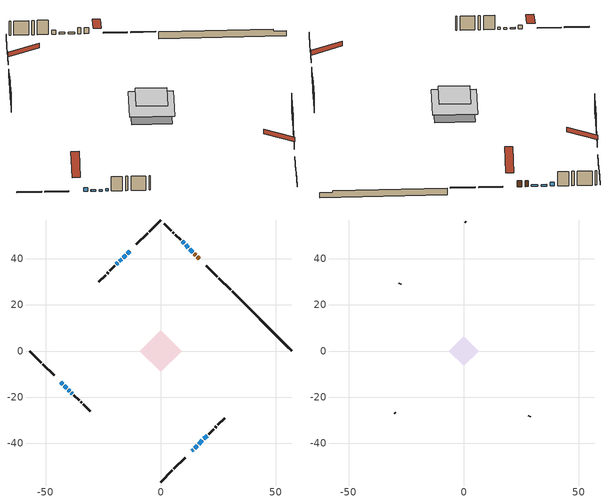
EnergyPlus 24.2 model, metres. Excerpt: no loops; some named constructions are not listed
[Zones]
conditioned space
 floor outside (Floor1 construction): -0.61,0 0,0.61 0.61,0 0,-0.61 z0.43
 floor adiabatic (AdiabaticFloorConstruction): -9.1,0 0,9.1 9.1,0 0,-9.1 z2.87
 floor foundation (Slab1 construction): -6.47,1.72 -1.72,6.47 6.47,-1.72 1.72,-6.47 z-1.86
 wall outside (RimJoist1 construction): 0,-56.86 5.06,-51.8 / -56.86,0 -51.8,-5.06 / 0,56.86 -5.06,51.8 / 30.34,26.52 25.28,31.58 z0.43:0.73
 wall outside (RimJoist2 construction): 5.72,-51.14 10.57,-46.29 / -51.14,-5.72 -46.29,-10.57 / -5.72,51.14 -10.57,46.29 / 24.62,32.24 19.77,37.09 z0.43:0.73
 wall outside (AdiabaticWallConstruction 1): 16.8,40.06 15.85,41.01 / 15.2,41.67 14.57,42.3 z0.43:2.46
 wall outside (AdiabaticWallConstruction): 13.54,-43.32 14.05,-42.81 / -13.54,43.32 -14.58,42.28 / 14.7,-42.16 15.75,-41.11 / -43.32,-13.54 -42.46,-14.4 z0.43:1.65; 13.91,42.95 12.62,44.25 / -41.81,-15.06 -40.8,-16.07 / -40.14,-16.72 -39.49,-17.37 z0.43:0.94; 11.96,44.9 10.77,46.09 z0.43:0.99; -15.24,41.63 -16.28,40.58 z0.43:2.51; 16.4,-40.46 18.09,-38.77 / 18.75,-38.11 20.08,-36.78 z0.43:2.46; -38.84,-18.02 -38.33,-18.53 z0.43:1.14; 10.12,46.74 9.25,47.61 z0.43:1.75; -16.93,39.93 -17.98,38.89 z0.43:1.7; -18.63,38.23 -19.24,37.62 z0.43:1.96
 wall outside (Wall1 construction): 20.73,-36.13 22.97,-33.9 / -37.68,-19.18 -35.45,-21.42 / -19.9,36.96 -22.13,34.73 / 8.6,48.26 6.37,50.5 z0.43:5.31
 wall outside (Wall2 construction): 23.62,-33.24 24.1,-32.76 / -34.79,-22.07 -34.31,-22.55 / -22.79,34.07 -23.26,33.6 / 5.71,51.15 5.24,51.63 z0.43:5.31
 wall outside (Wall3 construction): 24.75,-32.11 27.72,-29.14 / -33.66,-23.2 -30.69,-26.17 / -23.92,32.94 -26.89,29.97 / 4.58,52.28 1.61,55.25 z0.43:5.31
 wall foundation (FoundationWall1 construction): 31,25.86,-1.86 31,25.86,0.43 54.28,2.59,0.43 54.28,2.59,-0.15 56.86,0,-0.15 56.86,0,-1.86
 window (WindowConstruction 11): 13.54,-43.32 14.05,-42.81 z0.43:1.65
 window (WindowConstruction 8): -13.54,43.32 -14.58,42.28 z0.43:1.65
 window (WindowConstruction 9): 14.71,-42.16 15.75,-41.12 z0.43:1.65
 window (WindowConstruction 10): -43.32,-13.54 -42.46,-14.4 z0.43:1.65
 window (WindowConstruction 12): 13.91,42.95 12.62,44.24 z0.43:0.94
 window (WindowConstruction 13): -41.8,-15.06 -40.8,-16.06 z0.43:0.94
 window (WindowConstruction 14): -40.14,-16.72 -39.49,-17.37 z0.43:0.94
 window (WindowConstruction): 11.96,44.9 10.77,46.09 z0.43:0.99
 window (WindowConstruction 1): -15.24,41.63 -16.28,40.58 z0.43:2.51
 window (WindowConstruction 2): 16.4,-40.46 18.09,-38.77 z0.43:2.46
 window (WindowConstruction 3): 18.75,-38.11 20.08,-36.78 z0.43:2.46
 window (WindowConstruction 4): -38.84,-18.02 -38.33,-18.53 z0.43:1.14
 window (WindowConstruction 5): 10.12,46.74 9.26,47.61 z0.43:1.75
 window (WindowConstruction 6): -16.93,39.93 -17.98,38.89 z0.43:1.7
 window (WindowConstruction 7): -18.63,38.23 -19.24,37.62 z0.43:1.95
 door (Door): 16.8,40.06 15.85,41.01 z0.43:2.46
 door (Door 1): 15.2,41.67 14.57,42.29 z0.43:2.46
 ceiling adiabatic (AdiabaticFloorConstruction): 0,-9.1 9.1,0 0,9.1 -9.1,0 z2.87
attic - vented
 floor to conditioned space (Floor2 construction Reversed): -6.45,0 0,6.45 6.45,0 0,-6.45 z5.31
 wall outside (Wall4 construction): 28.38,-28.48 28.68,-28.19 / -30.03,-26.83 -29.74,-27.13 / -27.54,29.32 -27.84,29.02 / 0.95,55.91 0.66,56.2 z0.43:5.31
 roof outside (Roof1 construction): 12.88,-43.98,5.31 6.6,-37.7,8.27 4.95,-39.36,8.27 11.23,-45.63,5.31; -43.98,-12.88,5.31 -37.7,-6.6,8.27 -39.36,-4.95,8.27 -45.63,-11.23,5.31; -12.88,43.98,5.31 -6.6,37.7,8.27 -4.95,39.36,8.27 -11.23,45.63,5.31; 17.46,39.4,5.31 11.18,33.12,8.27 12.84,31.47,8.27 19.12,37.75,5.31
[Material] Roughness=Rough; Thermal Absorptance=0.9
Name | Thickness {m} | Conductivity {W/m-K} | Density {kg/m3} | Specific Heat {J/kg-K} | Solar Absorptance | Visible Absorptance
ceiling loosefill ins | 0.169333 | 0.0480833 | 16.02 | 1046.75 | 0.7 | 0.7
ceiling stud and cavity | 0.1397 | 0.138459 | 65.682 | 1177.47 | 0.7 | 0.7
gypsum board | 0.0127 | 0.160291 | 801 | 837.4 | 0.6 | 0.6
[Construction]
Floor2 construction: ceiling loosefill ins, ceiling stud and cavity, gypsum board
[EnergyManagementSystem:Program]
infil_program: Set p_m = 0.14; Set p_s = 0.22; Set s_m = 270; Set s_s = 370; Set z_m = 9.99744; Set z_s = 5.497618849342749; Set f_t = (((s_m/z_m)^p_m)*((z_s/s_s)^p_s)); Set Tdiff = tin_s-tout_s; Set dT = @Abs Tdiff; Set c = 0.0487; Set Cs = 0.0994; Set Cw = 0.145; Set n = 0.65; Set sft = (f_t*0.54); Set temp1 = ((c*Cw)*((sft*site_vw_s)^(2*n)))^2; Set Qinf = (((c*Cs*(dT^n))^2)+temp1)^0.5; Set Qinf = (@Max Qinf 0); Set mech_vent_house_fan_sensible_load_act = 0.0; Set mech_vent_house_fan_latent_load_act = 0.0; Set OASupInPb = out_pb_s; Set OASupInTemp = tout_s; Set OASupInW = out_wt_s; Set OASupRho = (@RhoAirFnPbTdbW OASupInPb OASupInTemp OASupInW); Set OASupCp = (@CpAirFnW OASupInW); Set OASupInEnth = (@HFnTdbW OASupInTemp OASupInW); Set ZoneTemp = tin_s; Set ZoneW = win_s; Set ZoneCp = (@CpAirFnW ZoneW); Set ZoneAirEnth = (@HFnTdbW ZoneTemp ZoneW); Set mech_vent_house_fan_cfis_act = 0.0; Set QWHV_cfis_sup = 0.0; Set QWHV_cfis_suppl_sup = 0.0; Set QWHV_cfis_suppl_exh = 0.0; Set Qrange = 0; Set Qrange = Qrange + 0.075 * mech_vent_range_fan_0_sch_s; Set Qbath = 0; Set Qbath = Qbath + 0.066 * mech_vent_bath_fan_0_sch_s; Set Qbath = Qbath + 0.066 * mech_vent_bath_fan_1_sch_s; Set Qdryer = 0; Set Qdryer = Qdryer + 0.00308 * clothes_dryer_exhaust_0_sch_s; Set QWHV_sup = 0.0; Set QWHV_exh = 0.0; Set Qsupply = QWHV_sup + QWHV_cfis_sup + QWHV_cfis_suppl_sup; Set Qexhaust = Qrange + Qbath + Qdryer + QWHV_exh + QWHV_cfis_suppl_exh; Set Qfan = (@Max Qexhaust Qsupply); Set Qducts = 0; If Qducts < 0; Set Qsupply = Qsupply - Qducts; Else; Set Qexhaust = Qexhaust + Qducts; EndIf; Set Qfan_with_ducts = (@Max Qexhaust Qsupply); Set Qimb = (@Abs (Qsupply - Qexhaust)); If Qinf + Qimb > 0; Set Qtot = Qfan_with_ducts + (Qinf^2) / (Qinf + Qimb); Else; Set Qtot = Qfan_with_ducts; EndIf; Set Qinf_adj = Qtot - Qfan; Set infil_flow_act = Qinf_adj; Set infil_program_Qinf = Qinf_adj; Set infil_program_Qfan = Qfan; Set Qload = Qfan; Set Effectiveness_Sens = 0.0; Set Effectiveness_Lat = 0.0; Set Fan_MFR = Qload * OASupRho; Set ZoneInEnth = OASupInEnth; Set ZoneInTemp = OASupInTemp; Set FanTotalToCond = Fan_MFR * (ZoneInEnth - ZoneAirEnth); Set FanSensToCond = Fan_MFR * ZoneCp * (ZoneInTemp - ZoneTemp); Set FanLatToCond = FanTotalToCond - FanSensToCond; Set mech_vent_house_fan_sensible_load_act = mech_vent_house_fan_sensible_load_act + FanSensToCond; Set mech_vent_house_fan_latent_load_act = mech_vent_house_fan_latent_load_act + FanLatToCond
total_airflows_program: Set total_infil_flow_rate = 0; Set total_mechvent_flow_rate = 0; Set total_natvent_flow_rate = 0; Set total_whf_flow_rate = 0; Set total_infil_flow_rate = total_infil_flow_rate + (infil_program_Qinf * 1); Set total_mechvent_flow_rate = total_mechvent_flow_rate + (infil_program_Qfan * 1); Set total_natvent_flow_rate = total_natvent_flow_rate + (natural_vent_program_Qnv * 1); Set total_whf_flow_rate = total_whf_flow_rate + (natural_vent_program_Qwhf * 1)
total_loads_program: Set loads_htg_tot = 0; Set loads_clg_tot = 0; If htg_load_cond > 0; Set loads_htg_tot = loads_htg_tot + (htg_load_cond - clg_load_cond) * 1.0; EndIf; Set loads_htg_tot = (@Max loads_htg_tot 0); If clg_load_cond > 0; Set loads_clg_tot = loads_clg_tot + (clg_load_cond - htg_load_cond) * 0.0; EndIf; Set loads_clg_tot = (@Max loads_clg_tot 0)
unit_heater_supply_fan_disaggregate_program: Set unit_heater_supply_fan_primary_htg = 0; If unit_heater_htg_coil_s > 0; Set unit_heater_supply_fan_primary_htg = unit_heater_supply_fan_s; EndIf
unmet_hours_program: Set htg_unmet_hours = 0; Set clg_unmet_hours = 0; Set unit_htg_unmet_hours = 0; If ((DayOfYear >= 1) && (DayOfYear <= 365)); Set unit_htg_unmet_hours = unit_htg_unmet_hours + conditioned_space_htg_unmet_s; If unit_htg_unmet_hours > htg_unmet_hours; Set htg_unmet_hours = unit_htg_unmet_hours; EndIf; EndIf
water_heater_EC_adj: If WarmupFlag == 0; Set dhw_e_cons = water_heater_energy + water_heater_on_cycle_parasitic + water_heater_off_cycle_parasitic; Set water_heater_ec_adj_act = 0.0 * dhw_e_cons / 1; EndIf
[EnergyManagementSystem:ProgramCallingManager]
component_loads_program_calling_manager: EndOfZoneTimestepAfterZoneReporting; component_loads_program
fridge_schedule_program_calling_manager: BeginZoneTimestepAfterInitHeatBalance; fridge_schedule_program
furnace_supply_fan_disaggregate_program_calling_manager: EndOfSystemTimestepBeforeHVACReporting; furnace_supply_fan_disaggregate_program
infil_program_calling_manager: BeginZoneTimestepAfterInitHeatBalance; infil_program
natural_vent_program_calling_manager: BeginZoneTimestepAfterInitHeatBalance; natural_vent_program
total_airflows_program_calling_manager: EndOfZoneTimestepAfterZoneReporting; total_airflows_program
total_loads_program_calling_manager: EndOfZoneTimestepAfterZoneReporting; total_loads_program
unit_heater_supply_fan_disaggregate_program_calling_manager: EndOfSystemTimestepBeforeHVACReporting; unit_heater_supply_fan_disaggregate_program
unmet_hours_program_calling_manager: EndOfZoneTimestepBeforeZoneReporting; unmet_hours_program
water_heater_EC_adj_ProgramManager: EndOfSystemTimestepBeforeHVACReporting; water_heater_EC_adj
[EnergyManagementSystem:OutputVariable] Type of Data in Variable=Summed
Name | EMS Variable | Update Frequency | EMS Program or Subroutine | Units
furnace supply fan disaggregate htg primary | furnace_supply_fan_primary_htg | SystemTimestep | furnace_supply_fan_disaggregate_program | J
unit heater supply fan disaggregate htg primary | unit_heater_supply_fan_primary_htg | SystemTimestep | unit_heater_supply_fan_disaggregate_program | J
loads_htg_tot_peakload_outvar; loads_htg_tot_annual_outvar; Energy Management System Output Variable 1; Energy Management System Output Variable 45 | loads_htg_tot | ZoneTimestep | total_loads_program | J
loads_clg_tot_peakload_outvar; loads_clg_tot_annual_outvar; Energy Management System Output Variable 2; Energy Management System Output Variable 46 | loads_clg_tot | ZoneTimestep | total_loads_program | J
htg_unmet_hours_annual_outvar; Energy Management System Output Variable 3 | htg_unmet_hours | ZoneTimestep | unmet_hours_program | hr
clg_unmet_hours_annual_outvar; Energy Management System Output Variable 4 | clg_unmet_hours | ZoneTimestep | unmet_hours_program | hr
loads_htg_roofs_annual_outvar; Energy Management System Output Variable 5 | loads_htg_roofs | ZoneTimestep | component_loads_program | J
loads_htg_ceilings_annual_outvar; Energy Management System Output Variable 6 | loads_htg_ceilings | ZoneTimestep | component_loads_program | J
loads_htg_walls_annual_outvar; Energy Management System Output Variable 7 | loads_htg_walls | ZoneTimestep | component_loads_program | J
loads_htg_rim_joists_annual_outvar; Energy Management System Output Variable 8 | loads_htg_rim_joists | ZoneTimestep | component_loads_program | J
loads_htg_foundation_walls_annual_outvar; Energy Management System Output Variable 9 | loads_htg_foundation_walls | ZoneTimestep | component_loads_program | J
loads_htg_doors_annual_outvar; Energy Management System Output Variable 10 | loads_htg_doors | ZoneTimestep | component_loads_program | J
loads_htg_windows_conduction_annual_outvar; Energy Management System Output Variable 11 | loads_htg_windows_conduction | ZoneTimestep | component_loads_program | J
loads_htg_windows_solar_annual_outvar; Energy Management System Output Variable 12 | loads_htg_windows_solar | ZoneTimestep | component_loads_program | J
loads_htg_skylights_conduction_annual_outvar; Energy Management System Output Variable 13 | loads_htg_skylights_conduction | ZoneTimestep | component_loads_program | J
loads_htg_skylights_solar_annual_outvar; Energy Management System Output Variable 14 | loads_htg_skylights_solar | ZoneTimestep | component_loads_program | J
loads_htg_floors_annual_outvar; Energy Management System Output Variable 15 | loads_htg_floors | ZoneTimestep | component_loads_program | J
loads_htg_slabs_annual_outvar; Energy Management System Output Variable 16 | loads_htg_slabs | ZoneTimestep | component_loads_program | J
loads_htg_internal_mass_annual_outvar; Energy Management System Output Variable 17 | loads_htg_internal_mass | ZoneTimestep | component_loads_program | J
loads_htg_infil_annual_outvar; Energy Management System Output Variable 18 | loads_htg_infil | ZoneTimestep | component_loads_program | J
loads_htg_natvent_annual_outvar; Energy Management System Output Variable 19 | loads_htg_natvent | ZoneTimestep | component_loads_program | J
loads_htg_mechvent_annual_outvar; Energy Management System Output Variable 20 | loads_htg_mechvent | ZoneTimestep | component_loads_program | J
loads_htg_whf_annual_outvar; Energy Management System Output Variable 21 | loads_htg_whf | ZoneTimestep | component_loads_program | J
loads_htg_ducts_annual_outvar; Energy Management System Output Variable 22 | loads_htg_ducts | ZoneTimestep | component_loads_program | J
loads_htg_intgains_annual_outvar; Energy Management System Output Variable 23 | loads_htg_intgains | ZoneTimestep | component_loads_program | J
loads_htg_lighting_annual_outvar; Energy Management System Output Variable 24 | loads_htg_lighting | ZoneTimestep | component_loads_program | J
loads_clg_roofs_annual_outvar; Energy Management System Output Variable 25 | loads_clg_roofs | ZoneTimestep | component_loads_program | J
loads_clg_ceilings_annual_outvar; Energy Management System Output Variable 26 | loads_clg_ceilings | ZoneTimestep | component_loads_program | J
loads_clg_walls_annual_outvar; Energy Management System Output Variable 27 | loads_clg_walls | ZoneTimestep | component_loads_program | J
loads_clg_rim_joists_annual_outvar; Energy Management System Output Variable 28 | loads_clg_rim_joists | ZoneTimestep | component_loads_program | J
loads_clg_foundation_walls_annual_outvar; Energy Management System Output Variable 29 | loads_clg_foundation_walls | ZoneTimestep | component_loads_program | J
loads_clg_doors_annual_outvar; Energy Management System Output Variable 30 | loads_clg_doors | ZoneTimestep | component_loads_program | J
loads_clg_windows_conduction_annual_outvar; Energy Management System Output Variable 31 | loads_clg_windows_conduction | ZoneTimestep | component_loads_program | J
loads_clg_windows_solar_annual_outvar; Energy Management System Output Variable 32 | loads_clg_windows_solar | ZoneTimestep | component_loads_program | J
loads_clg_skylights_conduction_annual_outvar; Energy Management System Output Variable 33 | loads_clg_skylights_conduction | ZoneTimestep | component_loads_program | J
loads_clg_skylights_solar_annual_outvar; Energy Management System Output Variable 34 | loads_clg_skylights_solar | ZoneTimestep | component_loads_program | J
loads_clg_floors_annual_outvar; Energy Management System Output Variable 35 | loads_clg_floors | ZoneTimestep | component_loads_program | J
loads_clg_slabs_annual_outvar; Energy Management System Output Variable 36 | loads_clg_slabs | ZoneTimestep | component_loads_program | J
loads_clg_internal_mass_annual_outvar; Energy Management System Output Variable 37 | loads_clg_internal_mass | ZoneTimestep | component_loads_program | J
loads_clg_infil_annual_outvar; Energy Management System Output Variable 38 | loads_clg_infil | ZoneTimestep | component_loads_program | J
loads_clg_natvent_annual_outvar; Energy Management System Output Variable 39 | loads_clg_natvent | ZoneTimestep | component_loads_program | J
loads_clg_mechvent_annual_outvar; Energy Management System Output Variable 40 | loads_clg_mechvent | ZoneTimestep | component_loads_program | J
loads_clg_whf_annual_outvar; Energy Management System Output Variable 41 | loads_clg_whf | ZoneTimestep | component_loads_program | J
loads_clg_ducts_annual_outvar; Energy Management System Output Variable 42 | loads_clg_ducts | ZoneTimestep | component_loads_program | J
loads_clg_intgains_annual_outvar; Energy Management System Output Variable 43 | loads_clg_intgains | ZoneTimestep | component_loads_program | J
loads_clg_lighting_annual_outvar; Energy Management System Output Variable 44 | loads_clg_lighting | ZoneTimestep | component_loads_program | J
[Schedule:Day:Interval]
interior lighting schedule day: No, 01:00, 0.108182, 04:00, 0.0901515, 05:00, 0.0991667, 06:00, 0.162273, 07:00, 0.270455, 08:00, 0.342576, 10:00, 0.369621, 11:00, 0.351591, 12:00, 0.333561, 13:00, 0.324545, 14:00, 0.31553, 15:00, 0.333561, 16:00, 0.369621, 17:00, 0.450758, 18:00, 0.585985, 19:00, 0.775303, 20:00, 0.955606, 21:00, 0.991667, 22:00, 0.712197, 23:00, 0.360606, 24:00, 0.162273
interior lighting schedule day 1: No, 01:00, 0.100909, 04:00, 0.0840909, 05:00, 0.0925, 06:00, 0.151364, 07:00, 0.252273, 08:00, 0.319545, 10:00, 0.344773, 11:00, 0.327955, 12:00, 0.311136, 13:00, 0.302727, 14:00, 0.294318, 15:00, 0.311136, 16:00, 0.344773, 17:00, 0.420455, 18:00, 0.546591, 19:00, 0.723182, 20:00, 0.891364, 21:00, 0.925, 22:00, 0.664318, 23:00, 0.336364, 24:00, 0.151364
interior lighting schedule day 2: No, 01:00, 0.0927273, 04:00, 0.0772727, 05:00, 0.085, 06:00, 0.139091, 07:00, 0.231818, 08:00, 0.293636, 10:00, 0.316818, 11:00, 0.301364, 12:00, 0.285909, 13:00, 0.278182, 14:00, 0.270455, 15:00, 0.285909, 16:00, 0.316818, 17:00, 0.386364, 18:00, 0.502273, 19:00, 0.664545, 20:00, 0.819091, 21:00, 0.85, 22:00, 0.610455, 23:00, 0.309091, 24:00, 0.139091
interior lighting schedule day 3: No, 01:00, 0.0845455, 04:00, 0.0704545, 05:00, 0.0775, 06:00, 0.126818, 07:00, 0.211364, 08:00, 0.267727, 10:00, 0.288864, 11:00, 0.274773, 12:00, 0.260682, 13:00, 0.253636, 14:00, 0.246591, 15:00, 0.260682, 16:00, 0.288864, 17:00, 0.352273, 18:00, 0.457955, 19:00, 0.605909, 20:00, 0.746818, 21:00, 0.775, 22:00, 0.556591, 23:00, 0.281818, 24:00, 0.126818
interior lighting schedule day 4: No, 01:00, 0.0763636, 04:00, 0.0636364, 05:00, 0.07, 06:00, 0.114545, 07:00, 0.190909, 08:00, 0.241818, 10:00, 0.260909, 11:00, 0.248182, 12:00, 0.235455, 13:00, 0.229091, 14:00, 0.222727, 15:00, 0.235455, 16:00, 0.260909, 17:00, 0.318182, 18:00, 0.413636, 19:00, 0.547273, 20:00, 0.674545, 21:00, 0.7, 22:00, 0.502727, 23:00, 0.254545, 24:00, 0.114545
interior lighting schedule day 5: No, 01:00, 0.0727273, 04:00, 0.0606061, 05:00, 0.0666667, 06:00, 0.109091, 07:00, 0.181818, 08:00, 0.230303, 10:00, 0.248485, 11:00, 0.236364, 12:00, 0.224242, 13:00, 0.218182, 14:00, 0.212121, 15:00, 0.224242, 16:00, 0.248485, 17:00, 0.30303, 18:00, 0.393939, 19:00, 0.521212, 20:00, 0.642424, 21:00, 0.666667, 22:00, 0.478788, 23:00, 0.242424, 24:00, 0.109091
interior lighting schedule day 6: No, 01:00, 0.0745455, 04:00, 0.0621212, 05:00, 0.0683333, 06:00, 0.111818, 07:00, 0.186364, 08:00, 0.236061, 10:00, 0.254697, 11:00, 0.242273, 12:00, 0.229848, 13:00, 0.223636, 14:00, 0.217424, 15:00, 0.229848, 16:00, 0.254697, 17:00, 0.310606, 18:00, 0.403788, 19:00, 0.534242, 20:00, 0.658485, 21:00, 0.683333, 22:00, 0.490758, 23:00, 0.248485, 24:00, 0.111818
interior lighting schedule day 7: No, 01:00, 0.08, 04:00, 0.0666667, 05:00, 0.0733333, 06:00, 0.12, 07:00, 0.2, 08:00, 0.253333, 10:00, 0.273333, 11:00, 0.26, 12:00, 0.246667, 13:00, 0.24, 14:00, 0.233333, 15:00, 0.246667, 16:00, 0.273333, 17:00, 0.333333, 18:00, 0.433333, 19:00, 0.573333, 20:00, 0.706667, 21:00, 0.733333, 22:00, 0.526667, 23:00, 0.266667, 24:00, 0.12
interior lighting schedule day 8: No, 01:00, 0.0890909, 04:00, 0.0742424, 05:00, 0.0816667, 06:00, 0.133636, 07:00, 0.222727, 08:00, 0.282121, 10:00, 0.304394, 11:00, 0.289545, 12:00, 0.274697, 13:00, 0.267273, 14:00, 0.259848, 15:00, 0.274697, 16:00, 0.304394, 17:00, 0.371212, 18:00, 0.482576, 19:00, 0.638485, 20:00, 0.78697, 21:00, 0.816667, 22:00, 0.586515, 23:00, 0.29697, 24:00, 0.133636
interior lighting schedule day 9: No, 01:00, 0.0972727, 04:00, 0.0810606, 05:00, 0.0891667, 06:00, 0.145909, 07:00, 0.243182, 08:00, 0.30803, 10:00, 0.332348, 11:00, 0.316136, 12:00, 0.299924, 13:00, 0.291818, 14:00, 0.283712, 15:00, 0.299924, 16:00, 0.332348, 17:00, 0.405303, 18:00, 0.526894, 19:00, 0.697121, 20:00, 0.859242, 21:00, 0.891667, 22:00, 0.640379, 23:00, 0.324242, 24:00, 0.145909
interior lighting schedule day 10: No, 01:00, 0.105455, 04:00, 0.0878788, 05:00, 0.0966667, 06:00, 0.158182, 07:00, 0.263636, 08:00, 0.333939, 10:00, 0.360303, 11:00, 0.342727, 12:00, 0.325152, 13:00, 0.316364, 14:00, 0.307576, 15:00, 0.325152, 16:00, 0.360303, 17:00, 0.439394, 18:00, 0.571212, 19:00, 0.755758, 20:00, 0.931515, 21:00, 0.966667, 22:00, 0.694242, 23:00, 0.351515, 24:00, 0.158182
interior lighting schedule day 11: No, 01:00, 0.109091, 04:00, 0.0909091, 05:00, 0.1, 06:00, 0.163636, 07:00, 0.272727, 08:00, 0.345455, 10:00, 0.372727, 11:00, 0.354545, 12:00, 0.336364, 13:00, 0.327273, 14:00, 0.318182, 15:00, 0.336364, 16:00, 0.372727, 17:00, 0.454545, 18:00, 0.590909, 19:00, 0.781818, 20:00, 0.963636, 21:00, 1, 22:00, 0.718182, 23:00, 0.363636, 24:00, 0.163636
interior lighting schedule default day; occupants schedule default day; clothes dryer schedule default day; cooking range schedule default day; mech vent bath fan 0 schedule default day; mech vent bath fan 1 schedule default day; mech vent range fan 0 schedule default day; misc plug loads schedule default day; general water use schedule default day; clothes dryer exhaust 0 schedule default day; cooling season schedule day; cooling season schedule day 2; cooling season schedule default day; exterior lighting schedule default day; natural vent schedule default day: No, 24:00, 0
occupants schedule day: No, 05:00, 0.426829, 06:00, 0.719512, 07:00, 1, 08:00, 0.670732, 09:00, 0.329268, 14:00, 0.170732, 15:00, 0.231707, 16:00, 0.329268, 17:00, 0.5, 18:00, 0.670732, 19:00, 0.829268, 21:00, 1, 22:00, 0.853659, 23:00, 0.646341, 24:00, 0.426829
clothes dryer schedule day; clothes dryer exhaust 0 schedule day: No, 01:00, 0.123457, 02:00, 0.0740741, 03:00, 0.0493827, 04:00, 0.0246914, 05:00, 0.0493827, 06:00, 0.0740741, 07:00, 0.197531, 08:00, 0.395062, 09:00, 0.592593, 10:00, 0.839506, 11:00, 0.962963, 12:00, 1, 13:00, 0.91358, 14:00, 0.82716, 15:00, 0.716049, 16:00, 0.753086, 17:00, 0.679012, 18:00, 0.666667, 20:00, 0.62963, 21:00, 0.641975, 22:00, 0.666667, 23:00, 0.54321, 24:00, 0.296296
cooking range schedule day: No, 05:00, 0.0597015, 06:00, 0.11194, 07:00, 0.171642, 08:00, 0.291045, 11:00, 0.343284, 12:00, 0.402985, 13:00, 0.462687, 14:00, 0.343284, 15:00, 0.291045, 16:00, 0.402985, 17:00, 0.567164, 18:00, 1, 19:00, 0.850746, 20:00, 0.432836, 21:00, 0.291045, 22:00, 0.231343, 23:00, 0.171642, 24:00, 0.11194
mech vent bath fan 0 schedule day; mech vent bath fan 1 schedule day: No, 07:00, 0, 08:00, 1, 09:00, 0.2, 24:00, 0
mech vent range fan 0 schedule day: No, 18:00, 0, 19:00, 1, 20:00, 0.2, 24:00, 0
misc plug loads schedule day: No, 06:00, 0.705882, 07:00, 0.745098, 08:00, 0.803922, 15:00, 0.823529, 16:00, 0.862745, 17:00, 0.921569, 18:00, 0.980392, 19:00, 1, 20:00, 0.980392, 21:00, 0.941176, 22:00, 0.862745, 23:00, 0.784314, 24:00, 0.72549
general water use schedule day: No, 01:00, 0.315068, 03:00, 0.287671, 04:00, 0.342466, 05:00, 0.369863, 06:00, 0.520548, 07:00, 0.60274, 08:00, 0.534247, 10:00, 0.506849, 11:00, 0.465753, 14:00, 0.479452, 15:00, 0.534247, 16:00, 0.589041, 17:00, 0.69863, 18:00, 0.876712, 19:00, 0.890411, 20:00, 0.986301, 21:00, 1, 22:00, 0.863014, 23:00, 0.616438, 24:00, 0.465753
cooling season schedule day 1: No, 24:00, 1
exterior lighting schedule day: No, 01:00, 0.566667, 03:00, 0.524167, 05:00, 0.495833, 06:00, 0.5525, 07:00, 0.623333, 08:00, 0.580833, 09:00, 0.439167, 10:00, 0.354167, 12:00, 0.34, 13:00, 0.354167, 14:00, 0.396667, 15:00, 0.425, 16:00, 0.495833, 17:00, 0.623333, 18:00, 0.793333, 19:00, 0.906667, 20:00, 0.963333, 21:00, 0.991667, 22:00, 0.920833, 23:00, 0.793333, 24:00, 0.665833
exterior lighting schedule day 1: No, 01:00, 0.528571, 03:00, 0.488929, 05:00, 0.4625, 06:00, 0.515357, 07:00, 0.581429, 08:00, 0.541786, 09:00, 0.409643, 10:00, 0.330357, 12:00, 0.317143, 13:00, 0.330357, 14:00, 0.37, 15:00, 0.396429, 16:00, 0.4625, 17:00, 0.581429, 18:00, 0.74, 19:00, 0.845714, 20:00, 0.898571, 21:00, 0.925, 22:00, 0.858929, 23:00, 0.74, 24:00, 0.621071
exterior lighting schedule day 10: No, 01:00, 0.552381, 03:00, 0.510952, 05:00, 0.483333, 06:00, 0.538571, 07:00, 0.607619, 08:00, 0.56619, 09:00, 0.428095, 10:00, 0.345238, 12:00, 0.331429, 13:00, 0.345238, 14:00, 0.386667, 15:00, 0.414286, 16:00, 0.483333, 17:00, 0.607619, 18:00, 0.773333, 19:00, 0.88381, 20:00, 0.939048, 21:00, 0.966667, 22:00, 0.897619, 23:00, 0.773333, 24:00, 0.649048
exterior lighting schedule day 11: No, 01:00, 0.571429, 03:00, 0.528571, 05:00, 0.5, 06:00, 0.557143, 07:00, 0.628571, 08:00, 0.585714, 09:00, 0.442857, 10:00, 0.357143, 12:00, 0.342857, 13:00, 0.357143, 14:00, 0.4, 15:00, 0.428571, 16:00, 0.5, 17:00, 0.628571, 18:00, 0.8, 19:00, 0.914286, 20:00, 0.971429, 21:00, 1, 22:00, 0.928571, 23:00, 0.8, 24:00, 0.671429
exterior lighting schedule day 2: No, 01:00, 0.485714, 03:00, 0.449286, 05:00, 0.425, 06:00, 0.473571, 07:00, 0.534286, 08:00, 0.497857, 09:00, 0.376429, 10:00, 0.303571, 12:00, 0.291429, 13:00, 0.303571, 14:00, 0.34, 15:00, 0.364286, 16:00, 0.425, 17:00, 0.534286, 18:00, 0.68, 19:00, 0.777143, 20:00, 0.825714, 21:00, 0.85, 22:00, 0.789286, 23:00, 0.68, 24:00, 0.570714
exterior lighting schedule day 3: No, 01:00, 0.442857, 03:00, 0.409643, 05:00, 0.3875, 06:00, 0.431786, 07:00, 0.487143, 08:00, 0.453929, 09:00, 0.343214, 10:00, 0.276786, 12:00, 0.265714, 13:00, 0.276786, 14:00, 0.31, 15:00, 0.332143, 16:00, 0.3875, 17:00, 0.487143, 18:00, 0.62, 19:00, 0.708571, 20:00, 0.752857, 21:00, 0.775, 22:00, 0.719643, 23:00, 0.62, 24:00, 0.520357
exterior lighting schedule day 4: No, 01:00, 0.4, 03:00, 0.37, 05:00, 0.35, 06:00, 0.39, 07:00, 0.44, 08:00, 0.41, 09:00, 0.31, 10:00, 0.25, 12:00, 0.24, 13:00, 0.25, 14:00, 0.28, 15:00, 0.3, 16:00, 0.35, 17:00, 0.44, 18:00, 0.56, 19:00, 0.64, 20:00, 0.68, 21:00, 0.7, 22:00, 0.65, 23:00, 0.56, 24:00, 0.47
exterior lighting schedule day 5: No, 01:00, 0.380952, 03:00, 0.352381, 05:00, 0.333333, 06:00, 0.371429, 07:00, 0.419048, 08:00, 0.390476, 09:00, 0.295238, 10:00, 0.238095, 12:00, 0.228571, 13:00, 0.238095, 14:00, 0.266667, 15:00, 0.285714, 16:00, 0.333333, 17:00, 0.419048, 18:00, 0.533333, 19:00, 0.609524, 20:00, 0.647619, 21:00, 0.666667, 22:00, 0.619048, 23:00, 0.533333, 24:00, 0.447619
exterior lighting schedule day 6: No, 01:00, 0.390476, 03:00, 0.36119, 05:00, 0.341667, 06:00, 0.380714, 07:00, 0.429524, 08:00, 0.400238, 09:00, 0.302619, 10:00, 0.244048, 12:00, 0.234286, 13:00, 0.244048, 14:00, 0.273333, 15:00, 0.292857, 16:00, 0.341667, 17:00, 0.429524, 18:00, 0.546667, 19:00, 0.624762, 20:00, 0.66381, 21:00, 0.683333, 22:00, 0.634524, 23:00, 0.546667, 24:00, 0.45881
exterior lighting schedule day 7: No, 01:00, 0.419048, 03:00, 0.387619, 05:00, 0.366667, 06:00, 0.408571, 07:00, 0.460952, 08:00, 0.429524, 09:00, 0.324762, 10:00, 0.261905, 12:00, 0.251429, 13:00, 0.261905, 14:00, 0.293333, 15:00, 0.314286, 16:00, 0.366667, 17:00, 0.460952, 18:00, 0.586667, 19:00, 0.670476, 20:00, 0.712381, 21:00, 0.733333, 22:00, 0.680952, 23:00, 0.586667, 24:00, 0.492381
exterior lighting schedule day 8: No, 01:00, 0.466667, 03:00, 0.431667, 05:00, 0.408333, 06:00, 0.455, 07:00, 0.513333, 08:00, 0.478333, 09:00, 0.361667, 10:00, 0.291667, 12:00, 0.28, 13:00, 0.291667, 14:00, 0.326667, 15:00, 0.35, 16:00, 0.408333, 17:00, 0.513333, 18:00, 0.653333, 19:00, 0.746667, 20:00, 0.793333, 21:00, 0.816667, 22:00, 0.758333, 23:00, 0.653333, 24:00, 0.548333
exterior lighting schedule day 9: No, 01:00, 0.509524, 03:00, 0.47131, 05:00, 0.445833, 06:00, 0.496786, 07:00, 0.560476, 08:00, 0.522262, 09:00, 0.394881, 10:00, 0.318452, 12:00, 0.305714, 13:00, 0.318452, 14:00, 0.356667, 15:00, 0.382143, 16:00, 0.445833, 17:00, 0.560476, 18:00, 0.713333, 19:00, 0.815238, 20:00, 0.86619, 21:00, 0.891667, 22:00, 0.827976, 23:00, 0.713333, 24:00, 0.59869
[Schedule:Week:Daily]
clothes dryer exhaust 0 schedule Week Rule - Jan1-Dec31: clothes dryer exhaust 0 schedule day, clothes dryer exhaust 0 schedule day, clothes dryer exhaust 0 schedule day, clothes dryer exhaust 0 schedule day, clothes dryer exhaust 0 schedule day, clothes dryer exhaust 0 schedule day, clothes dryer exhaust 0 schedule day, clothes dryer exhaust 0 schedule default day, clothes dryer exhaust 0 schedule default day, clothes dryer exhaust 0 schedule default day, clothes dryer exhaust 0 schedule default day, clothes dryer exhaust 0 schedule default day
cooling season schedule Week Rule - Jan1-May26: cooling season schedule day, cooling season schedule day, cooling season schedule day, cooling season schedule day, cooling season schedule day, cooling season schedule day, cooling season schedule day, cooling season schedule default day, cooling season schedule default day, cooling season schedule default day, cooling season schedule default day, cooling season schedule default day
cooling season schedule Week Rule - May27-Jun2: cooling season schedule day, cooling season schedule day, cooling season schedule day, cooling season schedule day, cooling season schedule day, cooling season schedule day 1, cooling season schedule day 1, cooling season schedule default day, cooling season schedule default day, cooling season schedule default day, cooling season schedule default day, cooling season schedule default day
cooling season schedule Week Rule - Jun3-Aug25: cooling season schedule day 1, cooling season schedule day 1, cooling season schedule day 1, cooling season schedule day 1, cooling season schedule day 1, cooling season schedule day 1, cooling season schedule day 1, cooling season schedule default day, cooling season schedule default day, cooling season schedule default day, cooling season schedule default day, cooling season schedule default day
cooling season schedule Week Rule - Aug26-Sep1: cooling season schedule day 1, cooling season schedule day 1, cooling season schedule day 1, cooling season schedule day 1, cooling season schedule day 1, cooling season schedule day 1, cooling season schedule day 2, cooling season schedule default day, cooling season schedule default day, cooling season schedule default day, cooling season schedule default day, cooling season schedule default day
cooling season schedule Week Rule - Sep2-Dec31: cooling season schedule day 2, cooling season schedule day 2, cooling season schedule day 2, cooling season schedule day 2, cooling season schedule day 2, cooling season schedule day 2, cooling season schedule day 2, cooling season schedule default day, cooling season schedule default day, cooling season schedule default day, cooling season schedule default day, cooling season schedule default day
exterior lighting schedule Week Rule - Aug5-Aug25: exterior lighting schedule day 7, exterior lighting schedule day 7, exterior lighting schedule day 7, exterior lighting schedule day 7, exterior lighting schedule day 7, exterior lighting schedule day 7, exterior lighting schedule day 7, exterior lighting schedule default day, exterior lighting schedule default day, exterior lighting schedule default day, exterior lighting schedule default day, exterior lighting schedule default day
exterior lighting schedule Week Rule - Aug26-Sep1: exterior lighting schedule day 7, exterior lighting schedule day 7, exterior lighting schedule day 7, exterior lighting schedule day 7, exterior lighting schedule day 7, exterior lighting schedule day 7, exterior lighting schedule day 8, exterior lighting schedule default day, exterior lighting schedule default day, exterior lighting schedule default day, exterior lighting schedule default day, exterior lighting schedule default day
exterior lighting schedule Week Rule - Sep2-Sep29: exterior lighting schedule day 8, exterior lighting schedule day 8, exterior lighting schedule day 8, exterior lighting schedule day 8, exterior lighting schedule day 8, exterior lighting schedule day 8, exterior lighting schedule day 8, exterior lighting schedule default day, exterior lighting schedule default day, exterior lighting schedule default day, exterior lighting schedule default day, exterior lighting schedule default day
exterior lighting schedule Week Rule - Sep30-Oct6: exterior lighting schedule day 8, exterior lighting schedule day 9, exterior lighting schedule day 9, exterior lighting schedule day 9, exterior lighting schedule day 9, exterior lighting schedule day 9, exterior lighting schedule day 9, exterior lighting schedule default day, exterior lighting schedule default day, exterior lighting schedule default day, exterior lighting schedule default day, exterior lighting schedule default day
exterior lighting schedule Week Rule - Oct7-Oct27: exterior lighting schedule day 9, exterior lighting schedule day 9, exterior lighting schedule day 9, exterior lighting schedule day 9, exterior lighting schedule day 9, exterior lighting schedule day 9, exterior lighting schedule day 9, exterior lighting schedule default day, exterior lighting schedule default day, exterior lighting schedule default day, exterior lighting schedule default day, exterior lighting schedule default day
exterior lighting schedule Week Rule - Oct28-Nov3: exterior lighting schedule day 9, exterior lighting schedule day 9, exterior lighting schedule day 9, exterior lighting schedule day 9, exterior lighting schedule day 10, exterior lighting schedule day 10, exterior lighting schedule day 10, exterior lighting schedule default day, exterior lighting schedule default day, exterior lighting schedule default day, exterior lighting schedule default day, exterior lighting schedule default day
exterior lighting schedule Week Rule - Nov4-Nov24: exterior lighting schedule day 10, exterior lighting schedule day 10, exterior lighting schedule day 10, exterior lighting schedule day 10, exterior lighting schedule day 10, exterior lighting schedule day 10, exterior lighting schedule day 10, exterior lighting schedule default day, exterior lighting schedule default day, exterior lighting schedule default day, exterior lighting schedule default day, exterior lighting schedule default day
exterior lighting schedule Week Rule - Nov25-Dec1: exterior lighting schedule day 10, exterior lighting schedule day 10, exterior lighting schedule day 10, exterior lighting schedule day 10, exterior lighting schedule day 10, exterior lighting schedule day 10, exterior lighting schedule day 11, exterior lighting schedule default day, exterior lighting schedule default day, exterior lighting schedule default day, exterior lighting schedule default day, exterior lighting schedule default day
exterior lighting schedule Week Rule - Dec2-Dec31: exterior lighting schedule day 11, exterior lighting schedule day 11, exterior lighting schedule day 11, exterior lighting schedule day 11, exterior lighting schedule day 11, exterior lighting schedule day 11, exterior lighting schedule day 11, exterior lighting schedule default day, exterior lighting schedule default day, exterior lighting schedule default day, exterior lighting schedule default day, exterior lighting schedule default day
natural vent schedule Week Rule - Jan1-Dec31: natural vent schedule default day, natural vent schedule default day, natural vent schedule default day, natural vent schedule default day, natural vent schedule default day, natural vent schedule default day, natural vent schedule default day, natural vent schedule default day, natural vent schedule default day, natural vent schedule default day, natural vent schedule default day, natural vent schedule default day
[Schedule:Year]
clothes dryer exhaust 0 schedule: clothes dryer exhaust 0 schedule Week Rule - Jan1-Dec31, 1, 1, 12, 31
cooling season schedule: cooling season schedule Week Rule - Jan1-May26, 1, 1, 5, 26, cooling season schedule Week Rule - May27-Jun2, 5, 27, 6, 2, cooling season schedule Week Rule - Jun3-Aug25, 6, 3, 8, 25, cooling season schedule Week Rule - Aug26-Sep1, 8, 26, 9, 1, cooling season schedule Week Rule - Sep2-Dec31, 9, 2, 12, 31
natural vent schedule: natural vent schedule Week Rule - Jan1-Dec31, 1, 1, 12, 31
